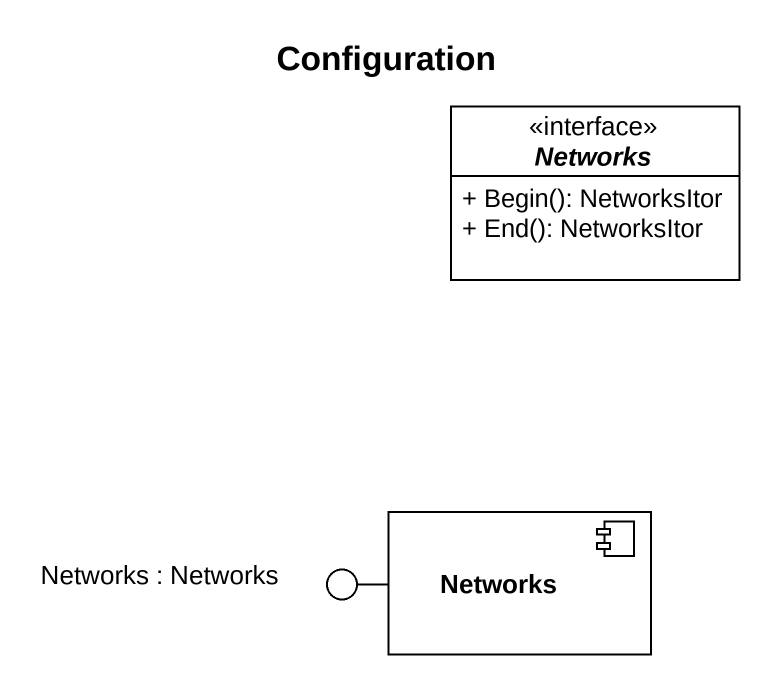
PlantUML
@startuml
title Configuration
allowmixing
hide circle
hide empty members
skinparam classAttributeIconSize 0
interface Networks <<interface>> {
  + Begin(): NetworksItor
  + End(): NetworksItor
}
() "Networks : Networks" as Networks_2
component "Networks" as Networks_3
Networks_3 -left- Networks_2
@enduml
